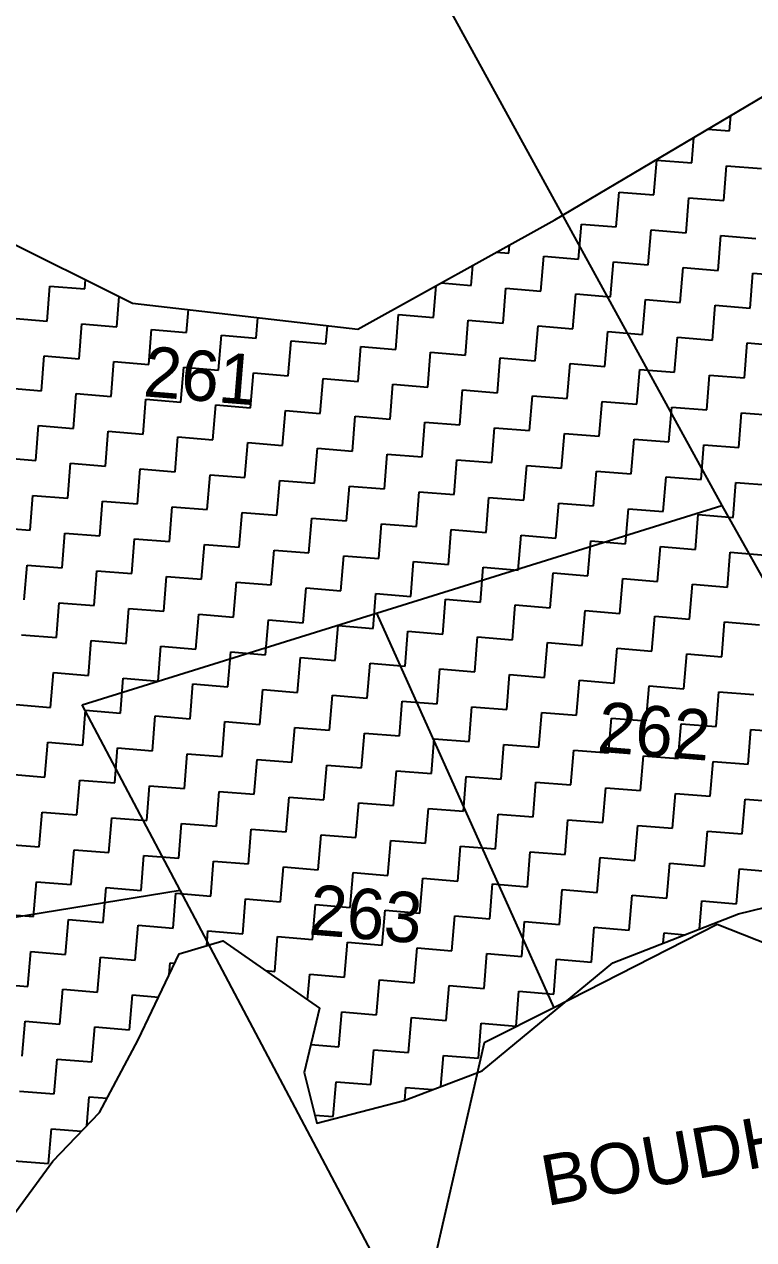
# Model space of a CAD drawing. Header units: metres. Extents: x 286589 to 288713, y 2001360 to 2004418.
# Drawn here: x 287554.5 to 287663.6, y 2002615.4 to 2002797.3 of the extents above; entities that cross this region are included whole.
import ezdxf
from ezdxf.enums import TextEntityAlignment as Align

# ---------------------------------------------------------------- set-up
doc = ezdxf.new("R2010")
doc.units = ezdxf.units.M
doc.header["$MEASUREMENT"] = 0
for name, color, linetype in [('POLY_HATCH', 12, 'Continuous'), ('POLY_PARCEL', 6, 'Continuous'), ('TEXT_MAPIN', 7, 'Continuous'), ('TEXT_PARCEL', 7, 'Continuous')]:
    doc.layers.add(name, color=color, linetype=linetype)
doc.styles.get("Standard").update_dxf_attribs({"font": 'arial.ttf'})
doc.styles.add('TEXT_MAP', font='')
doc.styles.get('TEXT_MAP').set_extended_font_data('Kruti Dev 050')

msp = doc.modelspace()

# ---------------------------------------------------------------- linework, layer by layer
at = {"layer": 'POLY_HATCH'}
for p, q in [((287633.85, 2002768.03), (287672.06, 2002790.7)), ((287604.36, 2002751.67), (287633.85, 2002768.03)), ((287548.12, 2002766.81), (287570.67, 2002755.59)), ((287570.67, 2002755.59), (287604.36, 2002751.67))]:
    msp.add_line(p, q, dxfattribs=at)
at = {"layer": 'POLY_HATCH', "linetype": 'Continuous'}
for p, q in [((287659.99, 2002781.35), (287660.18, 2002783.65)), ((287654.35, 2002776.56), (287654.66, 2002780.38)), ((287656.74, 2002781.61), (287659.99, 2002781.35)), ((287648.7, 2002771.76), (287649.13, 2002776.98)), ((287649.13, 2002776.98), (287654.35, 2002776.56)), ((287659.14, 2002770.91), (287659.56, 2002776.13)), ((287659.56, 2002776.13), (287664.78, 2002775.71)), ((287643.06, 2002766.97), (287643.48, 2002772.19)), ((287643.48, 2002772.19), (287648.7, 2002771.76)), ((287653.5, 2002766.12), (287653.92, 2002771.34)), ((287653.92, 2002771.34), (287659.14, 2002770.91)), ((287637.42, 2002762.18), (287637.84, 2002767.4)), ((287637.84, 2002767.4), (287643.06, 2002766.97)), ((287647.85, 2002761.33), (287648.28, 2002766.55)), ((287648.28, 2002766.55), (287653.5, 2002766.12)), ((287658.29, 2002760.48), (287658.71, 2002765.69)), ((287658.71, 2002765.69), (287663.93, 2002765.27)), ((287626.98, 2002763.03), (287627.08, 2002764.27)), ((287625.11, 2002763.18), (287626.98, 2002763.03)), ((287631.77, 2002757.39), (287632.2, 2002762.6)), ((287632.2, 2002762.6), (287637.42, 2002762.18)), ((287642.21, 2002756.53), (287642.63, 2002761.75)), ((287642.63, 2002761.75), (287647.85, 2002761.33)), ((287621.34, 2002758.24), (287621.58, 2002761.22)), ((287652.64, 2002755.68), (287653.07, 2002760.9)), ((287653.07, 2002760.9), (287658.29, 2002760.48)), ((287663.08, 2002754.83), (287663.51, 2002760.05)), ((287663.51, 2002760.05), (287668.72, 2002759.63)), ((287557.87, 2002752.9), (287558.29, 2002758.12)), ((287558.29, 2002758.12), (287563.51, 2002757.7)), ((287563.51, 2002757.7), (287563.63, 2002759.09)), ((287615.69, 2002753.44), (287616.08, 2002758.17)), ((287616.85, 2002758.6), (287621.34, 2002758.24)), ((287568.3, 2002752.05), (287568.67, 2002756.58)), ((287626.13, 2002752.59), (287626.55, 2002757.81)), ((287626.55, 2002757.81), (287631.77, 2002757.39)), ((287636.57, 2002751.74), (287636.99, 2002756.96)), ((287636.99, 2002756.96), (287642.21, 2002756.53)), ((287578.74, 2002751.2), (287579.02, 2002754.62)), ((287647, 2002750.89), (287647.43, 2002756.11)), ((287647.43, 2002756.11), (287652.64, 2002755.68)), ((287657.44, 2002750.04), (287657.86, 2002755.26)), ((287657.86, 2002755.26), (287663.08, 2002754.83)), ((287552.65, 2002753.33), (287557.87, 2002752.9)), ((287589.18, 2002750.35), (287589.43, 2002753.41)), ((287610.05, 2002748.65), (287610.47, 2002753.87)), ((287610.47, 2002753.87), (287615.69, 2002753.44)), ((287620.49, 2002747.8), (287620.91, 2002753.02)), ((287620.91, 2002753.02), (287626.13, 2002752.59)), ((287562.66, 2002747.26), (287563.09, 2002752.48)), ((287563.09, 2002752.48), (287568.3, 2002752.05)), ((287573.1, 2002746.41), (287573.52, 2002751.63)), ((287573.52, 2002751.63), (287578.74, 2002751.2)), ((287599.61, 2002749.5), (287599.83, 2002752.2)), ((287630.92, 2002746.95), (287631.35, 2002752.17)), ((287631.35, 2002752.17), (287636.57, 2002751.74)), ((287641.36, 2002746.1), (287641.78, 2002751.32)), ((287641.78, 2002751.32), (287647, 2002750.89)), ((287583.53, 2002745.56), (287583.96, 2002750.78)), ((287583.96, 2002750.78), (287589.18, 2002750.35)), ((287593.97, 2002744.71), (287594.4, 2002749.93)), ((287594.4, 2002749.93), (287599.61, 2002749.5)), ((287604.41, 2002743.86), (287604.83, 2002749.08)), ((287604.83, 2002749.08), (287610.05, 2002748.65)), ((287651.79, 2002745.25), (287652.22, 2002750.47)), ((287652.22, 2002750.47), (287657.44, 2002750.04)), ((287662.23, 2002744.4), (287662.66, 2002749.62)), ((287662.66, 2002749.62), (287667.87, 2002749.19)), ((287557.02, 2002742.47), (287557.44, 2002747.69)), ((287557.44, 2002747.69), (287562.66, 2002747.26)), ((287614.84, 2002743.01), (287615.27, 2002748.23)), ((287615.27, 2002748.23), (287620.49, 2002747.8)), ((287625.28, 2002742.16), (287625.7, 2002747.37)), ((287625.7, 2002747.37), (287630.92, 2002746.95)), ((287567.45, 2002741.62), (287567.88, 2002746.84)), ((287567.88, 2002746.84), (287573.1, 2002746.41)), ((287577.89, 2002740.77), (287578.32, 2002745.98)), ((287578.32, 2002745.98), (287583.53, 2002745.56)), ((287635.71, 2002741.31), (287636.14, 2002746.52)), ((287636.14, 2002746.52), (287641.36, 2002746.1)), ((287646.15, 2002740.46), (287646.58, 2002745.67)), ((287646.58, 2002745.67), (287651.79, 2002745.25)), ((287588.33, 2002739.92), (287588.75, 2002745.13)), ((287588.75, 2002745.13), (287593.97, 2002744.71)), ((287598.76, 2002739.07), (287599.19, 2002744.28)), ((287599.19, 2002744.28), (287604.41, 2002743.86)), ((287656.59, 2002739.6), (287657.01, 2002744.82)), ((287657.01, 2002744.82), (287662.23, 2002744.4)), ((287551.8, 2002742.89), (287557.02, 2002742.47)), ((287561.81, 2002736.82), (287562.24, 2002742.04)), ((287562.24, 2002742.04), (287567.45, 2002741.62)), ((287609.2, 2002738.21), (287609.62, 2002743.43)), ((287609.62, 2002743.43), (287614.84, 2002743.01)), ((287619.63, 2002737.36), (287620.06, 2002742.58)), ((287620.06, 2002742.58), (287625.28, 2002742.16)), ((287630.07, 2002736.51), (287630.5, 2002741.73)), ((287630.5, 2002741.73), (287635.71, 2002741.31)), ((287572.25, 2002735.97), (287572.67, 2002741.19)), ((287572.67, 2002741.19), (287577.89, 2002740.77)), ((287582.68, 2002735.12), (287583.11, 2002740.34)), ((287583.11, 2002740.34), (287588.33, 2002739.92)), ((287640.51, 2002735.66), (287640.93, 2002740.88)), ((287640.93, 2002740.88), (287646.15, 2002740.46)), ((287650.94, 2002734.81), (287651.37, 2002740.03)), ((287651.37, 2002740.03), (287656.59, 2002739.6)), ((287593.12, 2002734.27), (287593.54, 2002739.49)), ((287593.54, 2002739.49), (287598.76, 2002739.07)), ((287603.56, 2002733.42), (287603.98, 2002738.64)), ((287603.98, 2002738.64), (287609.2, 2002738.21)), ((287661.38, 2002733.96), (287661.81, 2002739.18)), ((287661.81, 2002739.18), (287667.02, 2002738.75)), ((287556.17, 2002732.03), (287556.59, 2002737.25)), ((287556.59, 2002737.25), (287561.81, 2002736.82)), ((287566.6, 2002731.18), (287567.03, 2002736.4)), ((287567.03, 2002736.4), (287572.25, 2002735.97)), ((287613.99, 2002732.57), (287614.42, 2002737.79)), ((287614.42, 2002737.79), (287619.63, 2002737.36)), ((287624.43, 2002731.72), (287624.85, 2002736.94)), ((287624.85, 2002736.94), (287630.07, 2002736.51)), ((287577.04, 2002730.33), (287577.46, 2002735.55)), ((287577.46, 2002735.55), (287582.68, 2002735.12)), ((287587.48, 2002729.48), (287587.9, 2002734.7)), ((287587.9, 2002734.7), (287593.12, 2002734.27)), ((287634.86, 2002730.87), (287635.29, 2002736.09)), ((287635.29, 2002736.09), (287640.51, 2002735.66)), ((287645.3, 2002730.02), (287645.73, 2002735.24)), ((287645.73, 2002735.24), (287650.94, 2002734.81)), ((287597.91, 2002728.63), (287598.34, 2002733.85)), ((287598.34, 2002733.85), (287603.56, 2002733.42)), ((287608.35, 2002727.78), (287608.77, 2002733)), ((287608.77, 2002733), (287613.99, 2002732.57)), ((287655.74, 2002729.17), (287656.16, 2002734.39)), ((287656.16, 2002734.39), (287661.38, 2002733.96)), ((287550.95, 2002732.46), (287556.17, 2002732.03)), ((287560.96, 2002726.39), (287561.39, 2002731.61)), ((287561.39, 2002731.61), (287566.6, 2002731.18)), ((287618.78, 2002726.93), (287619.21, 2002732.15)), ((287619.21, 2002732.15), (287624.43, 2002731.72)), ((287629.22, 2002726.08), (287629.65, 2002731.29)), ((287629.65, 2002731.29), (287634.86, 2002730.87)), ((287571.4, 2002725.54), (287571.82, 2002730.76)), ((287571.82, 2002730.76), (287577.04, 2002730.33)), ((287581.83, 2002724.69), (287582.26, 2002729.9)), ((287582.26, 2002729.9), (287587.48, 2002729.48)), ((287592.27, 2002723.84), (287592.69, 2002729.05)), ((287592.69, 2002729.05), (287597.91, 2002728.63)), ((287639.66, 2002725.23), (287640.08, 2002730.44)), ((287640.08, 2002730.44), (287645.3, 2002730.02)), ((287650.09, 2002724.38), (287650.52, 2002729.59)), ((287650.52, 2002729.59), (287655.74, 2002729.17)), ((287602.7, 2002722.99), (287603.13, 2002728.2)), ((287603.13, 2002728.2), (287608.35, 2002727.78)), ((287613.14, 2002722.13), (287613.57, 2002727.35)), ((287613.57, 2002727.35), (287618.78, 2002726.93)), ((287660.53, 2002723.52), (287660.95, 2002728.74)), ((287660.95, 2002728.74), (287666.17, 2002728.32)), ((287555.32, 2002721.6), (287555.74, 2002726.81)), ((287555.74, 2002726.81), (287560.96, 2002726.39)), ((287565.75, 2002720.74), (287566.18, 2002725.96)), ((287566.18, 2002725.96), (287571.4, 2002725.54)), ((287623.58, 2002721.28), (287624, 2002726.5)), ((287624, 2002726.5), (287629.22, 2002726.08)), ((287634.01, 2002720.43), (287634.44, 2002725.65)), ((287634.44, 2002725.65), (287639.66, 2002725.23)), ((287576.19, 2002719.89), (287576.61, 2002725.11)), ((287576.61, 2002725.11), (287581.83, 2002724.69)), ((287586.63, 2002719.04), (287587.05, 2002724.26)), ((287587.05, 2002724.26), (287592.27, 2002723.84)), ((287644.45, 2002719.58), (287644.87, 2002724.8)), ((287644.87, 2002724.8), (287650.09, 2002724.38)), ((287654.89, 2002718.73), (287655.31, 2002723.95)), ((287655.31, 2002723.95), (287660.53, 2002723.52)), ((287550.1, 2002722.02), (287555.32, 2002721.6)), ((287597.06, 2002718.19), (287597.49, 2002723.41)), ((287597.49, 2002723.41), (287602.7, 2002722.99)), ((287607.5, 2002717.34), (287607.92, 2002722.56)), ((287607.92, 2002722.56), (287613.14, 2002722.13)), ((287617.93, 2002716.49), (287618.36, 2002721.71)), ((287618.36, 2002721.71), (287623.58, 2002721.28)), ((287560.11, 2002715.95), (287560.53, 2002721.17)), ((287560.53, 2002721.17), (287565.75, 2002720.74)), ((287570.55, 2002715.1), (287570.97, 2002720.32)), ((287570.97, 2002720.32), (287576.19, 2002719.89)), ((287628.37, 2002715.64), (287628.8, 2002720.86)), ((287628.8, 2002720.86), (287634.01, 2002720.43)), ((287638.81, 2002714.79), (287639.23, 2002720.01)), ((287639.23, 2002720.01), (287644.45, 2002719.58)), ((287580.98, 2002714.25), (287581.41, 2002719.47)), ((287581.41, 2002719.47), (287586.63, 2002719.04)), ((287591.42, 2002713.4), (287591.84, 2002718.62)), ((287591.84, 2002718.62), (287597.06, 2002718.19)), ((287649.24, 2002713.94), (287649.67, 2002719.16)), ((287649.67, 2002719.16), (287654.89, 2002718.73)), ((287659.68, 2002713.09), (287660.1, 2002718.31)), ((287660.1, 2002718.31), (287665.32, 2002717.88)), ((287554.47, 2002711.16), (287554.89, 2002716.38)), ((287554.89, 2002716.38), (287560.11, 2002715.95)), ((287601.85, 2002712.55), (287602.28, 2002717.77)), ((287602.28, 2002717.77), (287607.5, 2002717.34)), ((287612.29, 2002711.7), (287612.72, 2002716.92)), ((287612.72, 2002716.92), (287617.93, 2002716.49)), ((287564.9, 2002710.31), (287565.33, 2002715.53)), ((287565.33, 2002715.53), (287570.55, 2002715.1)), ((287575.34, 2002709.46), (287575.76, 2002714.68)), ((287575.76, 2002714.68), (287580.98, 2002714.25)), ((287622.73, 2002710.85), (287623.15, 2002716.07)), ((287623.15, 2002716.07), (287628.37, 2002715.64)), ((287633.16, 2002710), (287633.59, 2002715.22)), ((287633.59, 2002715.22), (287638.81, 2002714.79)), ((287585.77, 2002708.61), (287586.2, 2002713.83)), ((287586.2, 2002713.83), (287591.42, 2002713.4)), ((287596.21, 2002707.76), (287596.64, 2002712.97)), ((287596.64, 2002712.97), (287601.85, 2002712.55)), ((287643.6, 2002709.15), (287644.02, 2002714.36)), ((287644.02, 2002714.36), (287649.24, 2002713.94)), ((287654.03, 2002708.3), (287654.46, 2002713.51)), ((287654.46, 2002713.51), (287659.68, 2002713.09)), ((287606.65, 2002706.91), (287607.07, 2002712.12)), ((287607.07, 2002712.12), (287612.29, 2002711.7)), ((287617.08, 2002706.06), (287617.51, 2002711.27)), ((287617.51, 2002711.27), (287622.73, 2002710.85)), ((287559.26, 2002705.52), (287559.68, 2002710.73)), ((287559.68, 2002710.73), (287564.9, 2002710.31)), ((287569.69, 2002704.67), (287570.12, 2002709.88)), ((287570.12, 2002709.88), (287575.34, 2002709.46)), ((287580.13, 2002703.81), (287580.56, 2002709.03)), ((287580.56, 2002709.03), (287585.77, 2002708.61)), ((287627.52, 2002705.2), (287627.94, 2002710.42)), ((287627.94, 2002710.42), (287633.16, 2002710)), ((287637.96, 2002704.35), (287638.38, 2002709.57)), ((287638.38, 2002709.57), (287643.6, 2002709.15)), ((287590.57, 2002702.96), (287590.99, 2002708.18)), ((287590.99, 2002708.18), (287596.21, 2002707.76)), ((287601, 2002702.11), (287601.43, 2002707.33)), ((287601.43, 2002707.33), (287606.65, 2002706.91)), ((287648.39, 2002703.5), (287648.82, 2002708.72)), ((287648.82, 2002708.72), (287654.03, 2002708.3)), ((287658.83, 2002702.65), (287659.25, 2002707.87)), ((287659.25, 2002707.87), (287664.47, 2002707.45)), ((287554.04, 2002705.94), (287559.26, 2002705.52)), ((287611.44, 2002701.26), (287611.86, 2002706.48)), ((287611.86, 2002706.48), (287617.08, 2002706.06)), ((287621.88, 2002700.41), (287622.3, 2002705.63)), ((287622.3, 2002705.63), (287627.52, 2002705.2)), ((287564.05, 2002699.87), (287564.48, 2002705.09)), ((287564.48, 2002705.09), (287569.69, 2002704.67)), ((287574.49, 2002699.02), (287574.91, 2002704.24)), ((287574.91, 2002704.24), (287580.13, 2002703.81)), ((287632.31, 2002699.56), (287632.74, 2002704.78)), ((287632.74, 2002704.78), (287637.96, 2002704.35)), ((287642.75, 2002698.71), (287643.17, 2002703.93)), ((287643.17, 2002703.93), (287648.39, 2002703.5)), ((287584.92, 2002698.17), (287585.35, 2002703.39)), ((287585.35, 2002703.39), (287590.57, 2002702.96)), ((287595.36, 2002697.32), (287595.79, 2002702.54)), ((287595.79, 2002702.54), (287601, 2002702.11)), ((287653.18, 2002697.86), (287653.61, 2002703.08)), ((287653.61, 2002703.08), (287658.83, 2002702.65)), ((287558.41, 2002695.08), (287558.83, 2002700.3)), ((287558.83, 2002700.3), (287564.05, 2002699.87)), ((287605.8, 2002696.47), (287606.22, 2002701.69)), ((287606.22, 2002701.69), (287611.44, 2002701.26)), ((287616.23, 2002695.62), (287616.66, 2002700.84)), ((287616.66, 2002700.84), (287621.88, 2002700.41)), ((287626.67, 2002694.77), (287627.09, 2002699.99)), ((287627.09, 2002699.99), (287632.31, 2002699.56)), ((287568.84, 2002694.23), (287569.27, 2002699.45)), ((287569.27, 2002699.45), (287574.49, 2002699.02)), ((287579.28, 2002693.38), (287579.71, 2002698.6)), ((287579.71, 2002698.6), (287584.92, 2002698.17)), ((287637.1, 2002693.92), (287637.53, 2002699.14)), ((287637.53, 2002699.14), (287642.75, 2002698.71)), ((287647.54, 2002693.07), (287647.97, 2002698.29)), ((287647.97, 2002698.29), (287653.18, 2002697.86)), ((287589.72, 2002692.53), (287590.14, 2002697.75)), ((287590.14, 2002697.75), (287595.36, 2002697.32)), ((287600.15, 2002691.68), (287600.58, 2002696.9)), ((287600.58, 2002696.9), (287605.8, 2002696.47)), ((287657.98, 2002692.22), (287658.4, 2002697.43)), ((287658.4, 2002697.43), (287663.62, 2002697.01)), ((287553.19, 2002695.5), (287558.41, 2002695.08)), ((287563.2, 2002689.44), (287563.63, 2002694.65)), ((287563.63, 2002694.65), (287568.84, 2002694.23)), ((287610.59, 2002690.83), (287611.01, 2002696.04)), ((287611.01, 2002696.04), (287616.23, 2002695.62)), ((287621.03, 2002689.98), (287621.45, 2002695.19)), ((287621.45, 2002695.19), (287626.67, 2002694.77)), ((287573.64, 2002688.59), (287574.06, 2002693.8)), ((287574.06, 2002693.8), (287579.28, 2002693.38)), ((287584.07, 2002687.73), (287584.5, 2002692.95)), ((287584.5, 2002692.95), (287589.72, 2002692.53)), ((287631.46, 2002689.12), (287631.89, 2002694.34)), ((287631.89, 2002694.34), (287637.1, 2002693.92)), ((287641.9, 2002688.27), (287642.32, 2002693.49)), ((287642.32, 2002693.49), (287647.54, 2002693.07)), ((287652.33, 2002687.42), (287652.76, 2002692.64)), ((287652.76, 2002692.64), (287657.98, 2002692.22)), ((287594.51, 2002686.88), (287594.93, 2002692.1)), ((287594.93, 2002692.1), (287600.15, 2002691.68)), ((287604.95, 2002686.03), (287605.37, 2002691.25)), ((287605.37, 2002691.25), (287610.59, 2002690.83)), ((287662.77, 2002686.57), (287663.2, 2002691.79)), ((287663.2, 2002691.79), (287668.41, 2002691.37)), ((287557.56, 2002684.64), (287557.98, 2002689.86)), ((287557.98, 2002689.86), (287563.2, 2002689.44)), ((287567.99, 2002683.79), (287568.42, 2002689.01)), ((287568.42, 2002689.01), (287573.64, 2002688.59)), ((287615.38, 2002685.18), (287615.81, 2002690.4)), ((287615.81, 2002690.4), (287621.03, 2002689.98)), ((287625.82, 2002684.33), (287626.24, 2002689.55)), ((287626.24, 2002689.55), (287631.46, 2002689.12)), ((287578.43, 2002682.94), (287578.85, 2002688.16)), ((287578.85, 2002688.16), (287584.07, 2002687.73)), ((287588.87, 2002682.09), (287589.29, 2002687.31)), ((287589.29, 2002687.31), (287594.51, 2002686.88)), ((287636.25, 2002683.48), (287636.68, 2002688.7)), ((287636.68, 2002688.7), (287641.9, 2002688.27)), ((287646.69, 2002682.63), (287647.12, 2002687.85)), ((287647.12, 2002687.85), (287652.33, 2002687.42)), ((287599.3, 2002681.24), (287599.73, 2002686.46)), ((287599.73, 2002686.46), (287604.95, 2002686.03)), ((287609.74, 2002680.39), (287610.16, 2002685.61)), ((287610.16, 2002685.61), (287615.38, 2002685.18)), ((287657.13, 2002681.78), (287657.55, 2002687)), ((287657.55, 2002687), (287662.77, 2002686.57)), ((287552.34, 2002685.07), (287557.56, 2002684.64)), ((287562.35, 2002679), (287562.78, 2002684.22)), ((287562.78, 2002684.22), (287567.99, 2002683.79)), ((287620.17, 2002679.54), (287620.6, 2002684.76)), ((287620.6, 2002684.76), (287625.82, 2002684.33)), ((287630.61, 2002678.69), (287631.04, 2002683.91)), ((287631.04, 2002683.91), (287636.25, 2002683.48)), ((287572.79, 2002678.15), (287573.21, 2002683.37)), ((287573.21, 2002683.37), (287578.43, 2002682.94)), ((287583.22, 2002677.3), (287583.65, 2002682.52)), ((287583.65, 2002682.52), (287588.87, 2002682.09)), ((287641.05, 2002677.84), (287641.47, 2002683.06)), ((287641.47, 2002683.06), (287646.69, 2002682.63)), ((287651.48, 2002676.99), (287651.91, 2002682.21)), ((287651.91, 2002682.21), (287657.13, 2002681.78)), ((287593.66, 2002676.45), (287594.08, 2002681.67)), ((287594.08, 2002681.67), (287599.3, 2002681.24)), ((287604.09, 2002675.6), (287604.52, 2002680.82)), ((287604.52, 2002680.82), (287609.74, 2002680.39)), ((287614.53, 2002674.75), (287614.96, 2002679.96)), ((287614.96, 2002679.96), (287620.17, 2002679.54)), ((287661.92, 2002676.14), (287662.34, 2002681.35)), ((287662.34, 2002681.35), (287667.56, 2002680.93)), ((287556.71, 2002674.21), (287557.13, 2002679.43)), ((287557.13, 2002679.43), (287562.35, 2002679)), ((287567.14, 2002673.36), (287567.57, 2002678.57)), ((287567.57, 2002678.57), (287572.79, 2002678.15)), ((287624.97, 2002673.9), (287625.39, 2002679.11)), ((287625.39, 2002679.11), (287630.61, 2002678.69)), ((287635.4, 2002673.05), (287635.83, 2002678.26)), ((287635.83, 2002678.26), (287641.05, 2002677.84)), ((287577.58, 2002672.51), (287578, 2002677.72)), ((287578, 2002677.72), (287583.22, 2002677.3)), ((287588.02, 2002671.66), (287588.44, 2002676.87)), ((287588.44, 2002676.87), (287593.66, 2002676.45)), ((287645.84, 2002672.19), (287646.26, 2002677.41)), ((287646.26, 2002677.41), (287651.48, 2002676.99)), ((287656.28, 2002671.34), (287656.7, 2002676.56)), ((287656.7, 2002676.56), (287661.92, 2002676.14)), ((287551.49, 2002674.63), (287556.71, 2002674.21)), ((287598.45, 2002670.8), (287598.88, 2002676.02)), ((287598.88, 2002676.02), (287604.09, 2002675.6)), ((287608.89, 2002669.95), (287609.31, 2002675.17)), ((287609.31, 2002675.17), (287614.53, 2002674.75)), ((287561.5, 2002668.56), (287561.92, 2002673.78)), ((287561.92, 2002673.78), (287567.14, 2002673.36)), ((287571.94, 2002667.71), (287572.36, 2002672.93)), ((287572.36, 2002672.93), (287577.58, 2002672.51)), ((287619.32, 2002669.1), (287619.75, 2002674.32)), ((287619.75, 2002674.32), (287624.97, 2002673.9)), ((287629.76, 2002668.25), (287630.19, 2002673.47)), ((287630.19, 2002673.47), (287635.4, 2002673.05)), ((287640.2, 2002667.4), (287640.62, 2002672.62)), ((287640.62, 2002672.62), (287645.84, 2002672.19)), ((287582.37, 2002666.86), (287582.8, 2002672.08)), ((287582.8, 2002672.08), (287588.02, 2002671.66)), ((287592.81, 2002666.01), (287593.23, 2002671.23)), ((287593.23, 2002671.23), (287598.45, 2002670.8)), ((287650.63, 2002666.55), (287651.06, 2002671.77)), ((287651.06, 2002671.77), (287656.28, 2002671.34)), ((287661.07, 2002665.7), (287661.49, 2002670.92)), ((287661.49, 2002670.92), (287666.71, 2002670.49)), ((287555.86, 2002663.77), (287556.28, 2002668.99)), ((287556.28, 2002668.99), (287561.5, 2002668.56)), ((287603.24, 2002665.16), (287603.67, 2002670.38)), ((287603.67, 2002670.38), (287608.89, 2002669.95)), ((287613.68, 2002664.31), (287614.11, 2002669.53)), ((287614.11, 2002669.53), (287619.32, 2002669.1)), ((287566.29, 2002662.92), (287566.72, 2002668.14)), ((287566.72, 2002668.14), (287571.94, 2002667.71)), ((287576.73, 2002662.07), (287577.15, 2002667.29)), ((287577.15, 2002667.29), (287582.37, 2002666.86)), ((287624.12, 2002663.46), (287624.54, 2002668.68)), ((287624.54, 2002668.68), (287629.76, 2002668.25)), ((287634.55, 2002662.61), (287634.98, 2002667.83)), ((287634.98, 2002667.83), (287640.2, 2002667.4)), ((287587.16, 2002661.22), (287587.59, 2002666.44)), ((287587.59, 2002666.44), (287592.81, 2002666.01)), ((287597.6, 2002660.37), (287598.03, 2002665.59)), ((287598.03, 2002665.59), (287603.24, 2002665.16)), ((287644.99, 2002661.76), (287645.41, 2002666.98)), ((287645.41, 2002666.98), (287650.63, 2002666.55)), ((287655.51, 2002661.9), (287655.85, 2002666.13)), ((287655.85, 2002666.13), (287661.07, 2002665.7)), ((287550.64, 2002664.2), (287555.86, 2002663.77)), ((287608.04, 2002659.52), (287608.46, 2002664.74)), ((287608.46, 2002664.74), (287613.68, 2002664.31)), ((287618.47, 2002658.67), (287618.9, 2002663.89)), ((287618.9, 2002663.89), (287624.12, 2002663.46)), ((287560.65, 2002658.13), (287561.07, 2002663.35)), ((287561.07, 2002663.35), (287566.29, 2002662.92)), ((287571.08, 2002657.28), (287571.51, 2002662.5)), ((287571.51, 2002662.5), (287576.73, 2002662.07)), ((287628.91, 2002657.82), (287629.33, 2002663.03)), ((287629.33, 2002663.03), (287634.55, 2002662.61)), ((287639.35, 2002656.97), (287639.77, 2002662.18)), ((287639.77, 2002662.18), (287644.99, 2002661.76)), ((287581.77, 2002659.42), (287581.95, 2002661.64)), ((287581.95, 2002661.64), (287587.16, 2002661.22)), ((287591.96, 2002655.58), (287592.38, 2002660.79)), ((287592.38, 2002660.79), (287597.6, 2002660.37)), ((287602.39, 2002654.72), (287602.82, 2002659.94)), ((287602.82, 2002659.94), (287608.04, 2002659.52)), ((287650.08, 2002659.79), (287650.21, 2002661.33)), ((287650.21, 2002661.33), (287653.38, 2002661.07)), ((287555.01, 2002653.33), (287555.43, 2002658.55)), ((287555.43, 2002658.55), (287560.65, 2002658.13)), ((287612.83, 2002653.87), (287613.25, 2002659.09)), ((287613.25, 2002659.09), (287618.47, 2002658.67)), ((287623.27, 2002653.02), (287623.69, 2002658.24)), ((287623.69, 2002658.24), (287628.91, 2002657.82)), ((287565.44, 2002652.48), (287565.87, 2002657.7)), ((287565.87, 2002657.7), (287571.08, 2002657.28)), ((287576.16, 2002655.13), (287576.3, 2002656.85)), ((287576.3, 2002656.85), (287576.95, 2002656.8)), ((287633.7, 2002652.17), (287634.13, 2002657.39)), ((287634.13, 2002657.39), (287639.35, 2002656.97)), ((287590.58, 2002655.69), (287591.96, 2002655.58)), ((287596.86, 2002651.32), (287597.18, 2002655.15)), ((287597.18, 2002655.15), (287602.39, 2002654.72)), ((287549.79, 2002653.76), (287555.01, 2002653.33)), ((287559.8, 2002647.69), (287560.22, 2002652.91)), ((287560.22, 2002652.91), (287565.44, 2002652.48)), ((287607.19, 2002649.08), (287607.61, 2002654.3)), ((287607.61, 2002654.3), (287612.83, 2002653.87)), ((287617.62, 2002648.23), (287618.05, 2002653.45)), ((287618.05, 2002653.45), (287623.27, 2002653.02)), ((287628.06, 2002647.38), (287628.48, 2002652.6)), ((287628.48, 2002652.6), (287633.7, 2002652.17)), ((287570.23, 2002646.84), (287570.66, 2002652.06)), ((287570.66, 2002652.06), (287574.56, 2002651.74)), ((287601.54, 2002644.29), (287601.97, 2002649.51)), ((287601.97, 2002649.51), (287607.19, 2002649.08)), ((287554.15, 2002642.9), (287554.58, 2002648.12)), ((287554.58, 2002648.12), (287559.8, 2002647.69)), ((287564.59, 2002642.05), (287565.02, 2002647.27)), ((287565.02, 2002647.27), (287570.23, 2002646.84)), ((287611.98, 2002643.44), (287612.4, 2002648.66)), ((287612.4, 2002648.66), (287617.62, 2002648.23)), ((287622.42, 2002642.59), (287622.84, 2002647.81)), ((287622.84, 2002647.81), (287628.06, 2002647.38)), ((287597.35, 2002644.63), (287601.54, 2002644.29)), ((287606.34, 2002638.65), (287606.76, 2002643.86)), ((287606.76, 2002643.86), (287611.98, 2002643.44)), ((287558.95, 2002637.26), (287559.37, 2002642.47)), ((287559.37, 2002642.47), (287564.59, 2002642.05)), ((287616.82, 2002638.36), (287617.2, 2002643.01)), ((287617.2, 2002643.01), (287622.42, 2002642.59)), ((287600.69, 2002633.85), (287601.12, 2002639.07)), ((287601.12, 2002639.07), (287606.34, 2002638.65)), ((287611.4, 2002636.29), (287611.55, 2002638.22)), ((287611.55, 2002638.22), (287615.58, 2002637.89)), ((287553.73, 2002637.68), (287558.95, 2002637.26)), ((287563.81, 2002632.49), (287564.17, 2002636.83)), ((287564.17, 2002636.83), (287566.86, 2002636.61)), ((287597.93, 2002634.08), (287600.69, 2002633.85)), ((287558.1, 2002626.82), (287558.52, 2002632.04)), ((287558.52, 2002632.04), (287563.02, 2002631.67)), ((287552.88, 2002627.24), (287558.1, 2002626.82))]:
    msp.add_line(p, q, dxfattribs=at)
at = {"layer": 'POLY_HATCH'}
msp.add_lwpolyline([(287547.09, 2002611.39), (287558.72, 2002627.18), (287565.72, 2002634.49), (287571.53, 2002645.34), (287577.62, 2002658.21), (287584.18, 2002660.13), (287598.63, 2002650.09), (287596.37, 2002640.43), (287598.22, 2002632.89), (287611.3, 2002636.26), (287623, 2002640.72), (287642.54, 2002656.85), (287661.37, 2002664.18), (287673.43, 2002667.14)], dxfattribs=at)
at = {"layer": 'POLY_PARCEL'}
for p, q in [((287592.3, 2002846.47), (287658.86, 2002725.29)), ((287607.15, 2002709.17), (287658.86, 2002725.29)), ((287658.86, 2002725.29), (287704.06, 2002644.53)), ((287563.12, 2002695.46), (287607.15, 2002709.17)), ((287607.15, 2002709.17), (287633.69, 2002650.15)), ((287577.8, 2002667.72), (287563.12, 2002695.46)), ((287542.73, 2002662.01), (287577.8, 2002667.72)), ((287607.86, 2002610.93), (287577.8, 2002667.72)), ((287658.16, 2002662.58), (287633.69, 2002650.15)), ((287704.06, 2002644.53), (287658.16, 2002662.58)), ((287633.69, 2002650.15), (287623.3, 2002644.87)), ((287623.3, 2002644.87), (287615.32, 2002610.1))]:
    msp.add_line(p, q, dxfattribs=at)

# ---------------------------------------------------------------- texts
at = {"layer": 'TEXT_MAPIN'}
msp.add_text('BOUDHVADI', height=7.539, rotation=10.2074, dxfattribs=at).set_placement((287663.41, 2002625.99), align=Align.CENTER)
at = {"layer": 'TEXT_PARCEL', "style": 'TEXT_MAP'}
for s, p in [('261', (287580.52, 2002740.97)), ('262', (287648.46, 2002687.78)), ('263', (287605.28, 2002660.43))]:
    msp.add_text(s, height=7.539, rotation=355.34, dxfattribs=at).set_placement(p, align=Align.CENTER)

doc.saveas('drawing.dxf')
